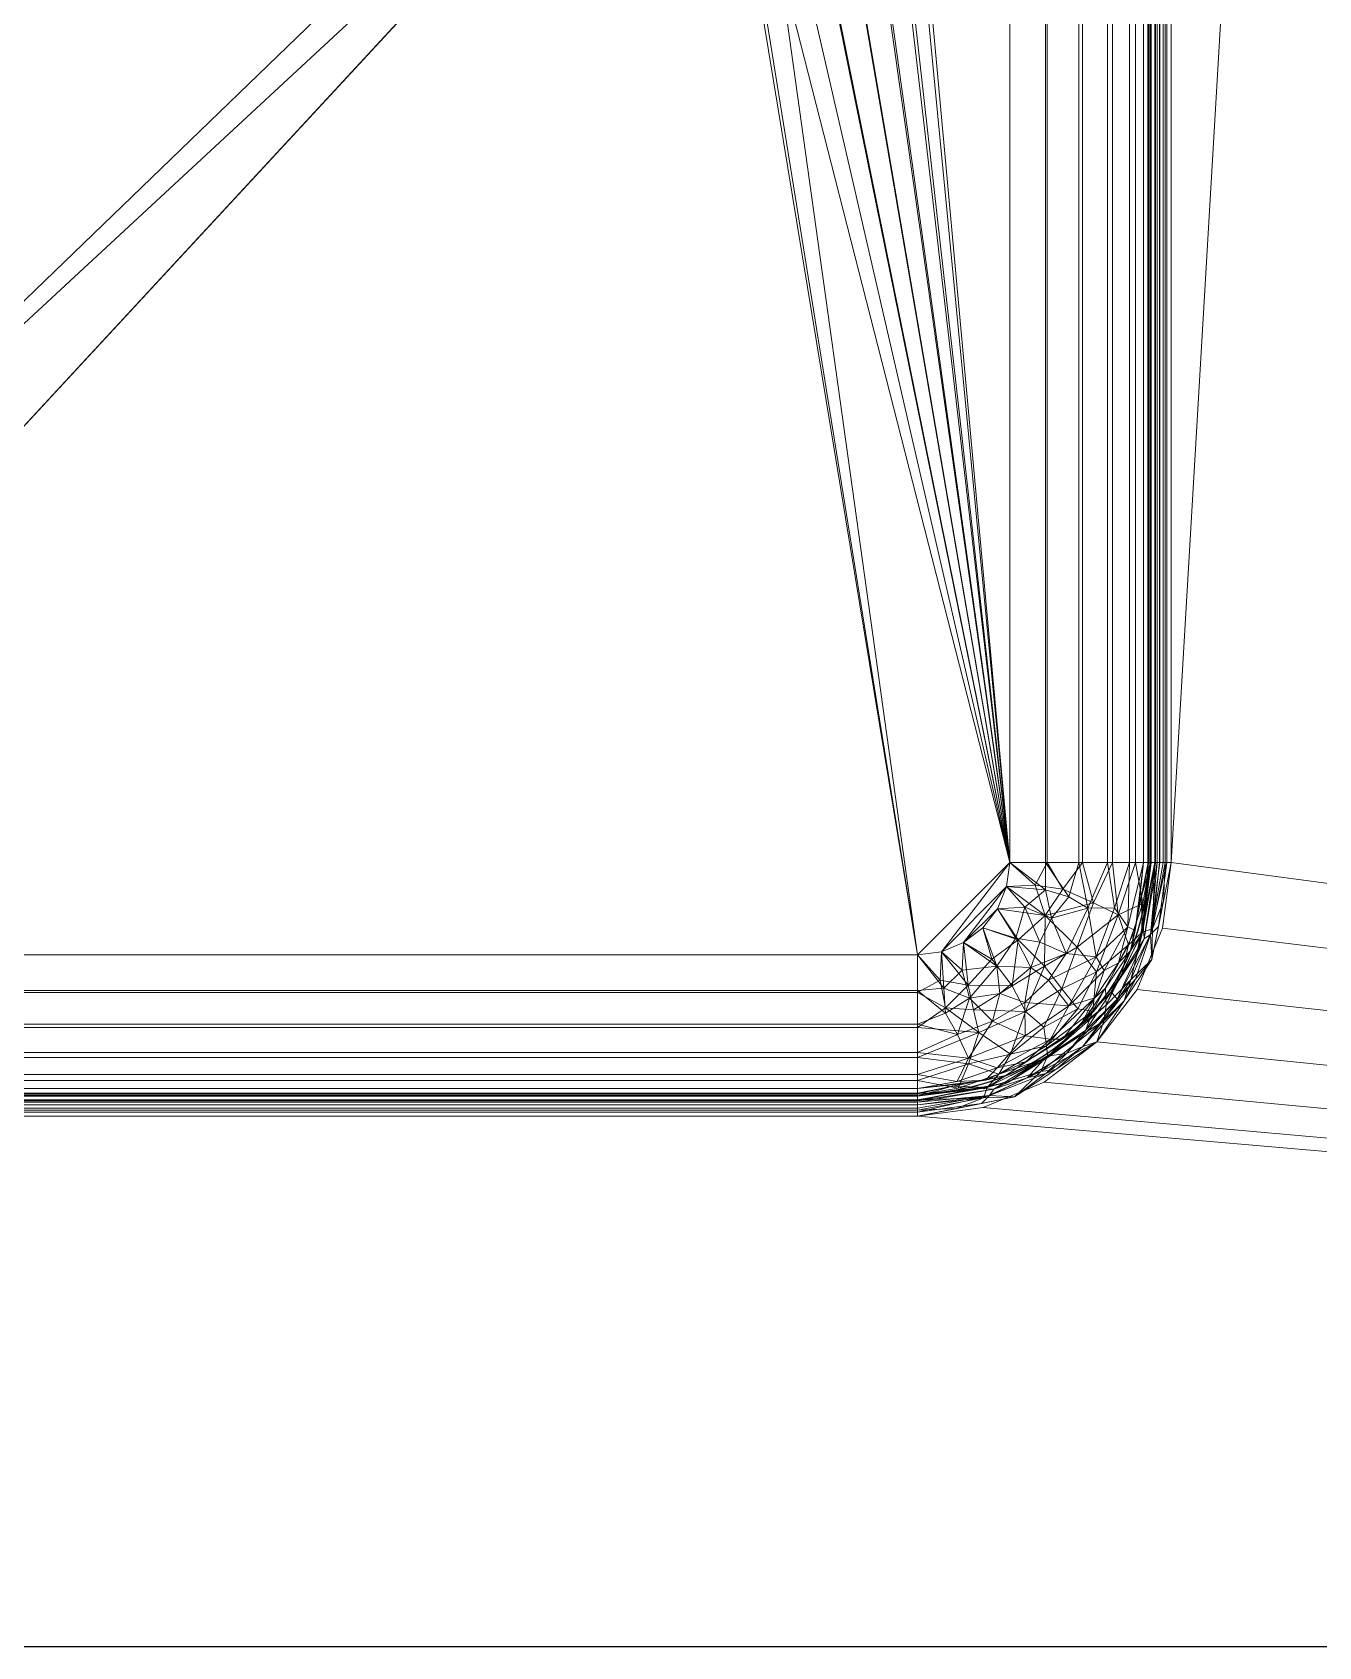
# Model space of a CAD drawing. Header units: millimetres. Extents: x -1 to 1801, y -701 to 1.
# Drawn here: x 278 to 557, y -700 to -350 of the extents above; entities that cross this region are included whole.
import ezdxf

# ---------------------------------------------------------------- set-up
doc = ezdxf.new("R2010")
doc.units = ezdxf.units.MM
for name, color, linetype in [('IQ_200_2D', 1, 'Continuous'), ('IQ_200_3D', 1, 'Continuous'), ('IQ_204_2D', 7, 'Continuous')]:
    doc.layers.add(name, color=color, linetype=linetype)

msp = doc.modelspace()

# ---------------------------------------------------------------- linework, layer by layer
at = {"layer": 'IQ_200_2D', "linetype": 'Continuous'}
msp.add_line((1800, -700), (0, -700), dxfattribs=at)
at = {"layer": 'IQ_204_2D'}
for p, q in [((520, -530), (520, -230)), ((170, -580), (470, -580))]:
    msp.add_line(p, q, dxfattribs=at)
msp.add_arc((470, -530), 50, 270, 0, dxfattribs=at)

# ---------------------------------------------------------------- meshes
at = {"layer": 'IQ_200_3D', "lineweight": 18}
mesh = msp.add_polyface(dxfattribs=at)
corners = [(0, 0, 850), (0, -700, 850), (1800, -700, 850), (1800, 0, 850), (525, -230, 850), (525, -530, 850), (523.13, -544.24, 850), (517.63, -557.5, 850), (508.89, -568.89, 850), (497.5, -577.63, 850), (484.24, -583.13, 850), (470, -585, 850), (170, -585, 850), (155.76, -583.13, 850), (142.5, -577.63, 850), (131.11, -568.89, 850), (122.37, -557.5, 850), (116.87, -544.24, 850), (115, -530, 850), (115, -230, 850), (116.87, -215.76, 850), (122.37, -202.5, 850), (131.11, -191.11, 850), (142.5, -182.37, 850), (155.76, -176.87, 850), (170, -175, 850), (470, -175, 850), (484.24, -176.87, 850), (497.5, -182.37, 850), (508.89, -191.11, 850), (517.63, -202.5, 850), (523.13, -215.76, 850), (516, -168, 850), (516.55, -163.86, 850), (518.14, -160, 850), (520.69, -156.69, 850), (524, -154.14, 850), (527.86, -152.55, 850), (532, -152, 850), (536.14, -152.55, 850), (540, -154.14, 850), (543.31, -156.69, 850), (545.86, -160, 850), (547.45, -163.86, 850), (548, -168, 850), (547.45, -172.14, 850), (545.86, -176, 850), (543.31, -179.31, 850), (540, -181.86, 850), (536.14, -183.45, 850), (532, -184, 850), (527.86, -183.45, 850), (524, -181.86, 850), (520.69, -179.31, 850), (518.14, -176, 850), (516.55, -172.14, 850)]
mesh.append_faces([[corners[k] for k in face] for face in [(13, 1, 14), (17, 1, 18), (8, 2, 9), (22, 0, 23), (19, 0, 20), (41, 3, 42), (39, 3, 40), (37, 0, 38)]], dxfattribs={"vtx0": -1, "vtx1": -1})
mesh.append_faces([[corners[k] for k in face] for face in [(0, 19, 18, 1), (1, 17, 16), (1, 13, 12), (2, 10, 9), (2, 8, 7), (2, 11, 10), (0, 22, 21), (0, 21, 20), (0, 25, 24), (32, 28, 27, 33), (33, 27, 26, 34), (2, 6, 5), (29, 54, 53), (29, 52, 51, 30), (30, 51, 50), (2, 7, 6), (26, 35, 34), (0, 37, 36), (26, 36, 35), (2, 45, 44, 3), (3, 44, 43), (3, 41, 40)]], dxfattribs={"vtx0": -1, "vtx2": -1})
mesh.append_faces([[corners[k] for k in face] for face in [(36, 26, 25, 0), (5, 46, 45, 2)]], dxfattribs={"vtx0": -1, "vtx2": -1, "vtx3": -1})
mesh.append_faces([[corners[k] for k in face] for face in [(15, 14, 1), (16, 15, 1), (24, 23, 0), (32, 55, 28), (53, 52, 29), (48, 47, 4), (43, 42, 3)]], dxfattribs={"vtx1": -1, "vtx2": -1})
mesh.append_faces([[corners[k] for k in face] for face in [(2, 1, 12, 11), (29, 28, 55, 54), (47, 46, 5, 4), (50, 49, 31, 30), (49, 48, 4, 31), (0, 3, 39, 38)]], dxfattribs={"vtx1": -1, "vtx3": -1})
mesh = msp.add_polyface(dxfattribs=at)
corners = [(0, -700, 900), (0, -23, 900), (1800, -23, 900), (1800, -700, 900), (525, -530, 900), (525, -230, 900), (523.13, -215.76, 900), (517.63, -202.5, 900), (508.89, -191.11, 900), (497.5, -182.37, 900), (484.24, -176.87, 900), (470, -175, 900), (170, -175, 900), (155.76, -176.87, 900), (142.5, -182.37, 900), (131.11, -191.11, 900), (122.37, -202.5, 900), (116.87, -215.76, 900), (115, -230, 900), (115, -530, 900), (116.87, -544.24, 900), (122.37, -557.5, 900), (131.11, -568.89, 900), (142.5, -577.63, 900), (155.76, -583.13, 900), (170, -585, 900), (470, -585, 900), (484.24, -583.13, 900), (497.5, -577.63, 900), (508.89, -568.89, 900), (517.63, -557.5, 900), (523.13, -544.24, 900), (548, -168, 900), (547.45, -163.86, 900), (545.86, -160, 900), (543.31, -156.69, 900), (540, -154.14, 900), (536.14, -152.55, 900), (532, -152, 900), (527.86, -152.55, 900), (524, -154.14, 900), (520.69, -156.69, 900), (518.14, -160, 900), (516.55, -163.86, 900), (516, -168, 900), (516.55, -172.14, 900), (518.14, -176, 900), (520.69, -179.31, 900), (524, -181.86, 900), (527.86, -183.45, 900), (532, -184, 900), (536.14, -183.45, 900), (540, -181.86, 900), (543.31, -179.31, 900), (545.86, -176, 900), (547.45, -172.14, 900)]
mesh.append_faces([[corners[k] for k in face] for face in [(15, 1, 16), (20, 0, 21), (27, 3, 28), (46, 8, 47), (35, 2, 36), (34, 2, 35), (32, 2, 33), (48, 7, 49), (53, 5, 54), (49, 7, 50), (30, 3, 31)]], dxfattribs={"vtx0": -1, "vtx1": -1})
mesh.append_faces([[corners[k] for k in face] for face in [(40, 1, 12, 11), (3, 54, 5, 4)]], dxfattribs={"vtx0": -1, "vtx1": -1, "vtx3": -1})
mesh.append_faces([[corners[k] for k in face] for face in [(1, 17, 16), (1, 15, 14), (9, 44, 43), (8, 46, 45, 9), (9, 45, 44), (9, 43, 42, 10), (41, 11, 10, 42), (0, 20, 19), (0, 23, 22), (3, 30, 29), (3, 29, 28), (0, 25, 24), (25, 0, 3, 26), (2, 38, 37), (11, 41, 40), (1, 40, 39), (2, 34, 33), (47, 8, 7, 48), (50, 7, 6, 51), (51, 6, 5, 52), (3, 4, 31), (5, 53, 52), (3, 55, 54)]], dxfattribs={"vtx0": -1, "vtx2": -1})
mesh.append_faces([[corners[k] for k in face] for face in [(13, 12, 1), (14, 13, 1), (18, 17, 1), (22, 21, 0), (24, 23, 0), (27, 26, 3), (37, 36, 2)]], dxfattribs={"vtx1": -1, "vtx2": -1})
mesh.append_faces([[corners[k] for k in face] for face in [(1, 0, 19, 18), (2, 1, 39, 38), (3, 2, 32, 55)]], dxfattribs={"vtx1": -1, "vtx3": -1})
mesh = msp.add_polyface(dxfattribs=at)
corners = [(150, -230, 700), (150.68, -224.82, 700), (152.68, -220, 700), (155.86, -215.86, 700), (160, -212.68, 700), (164.82, -210.68, 700), (170, -210, 700), (470, -210, 700), (475.18, -210.68, 700), (480, -212.68, 700), (484.14, -215.86, 700), (487.32, -220, 700), (489.32, -224.82, 700), (490, -230, 700), (490, -530, 700), (489.32, -535.18, 700), (487.32, -540, 700), (484.14, -544.14, 700), (480, -547.32, 700), (475.18, -549.32, 700), (470, -550, 700), (170, -550, 700), (164.82, -549.32, 700), (160, -547.32, 700), (155.86, -544.14, 700), (152.68, -540, 700), (150.68, -535.18, 700), (150, -530, 700), (413, -259, 700), (413.95, -266.25, 700), (416.75, -273, 700), (421.2, -278.8, 700), (427, -283.25, 700), (433.75, -286.05, 700), (441, -287, 700), (448.25, -286.05, 700), (455, -283.25, 700), (460.8, -278.8, 700), (465.25, -273, 700), (468.05, -266.25, 700), (469, -259, 700), (468.05, -251.75, 700), (465.25, -245, 700), (460.8, -239.2, 700), (455, -234.75, 700), (448.25, -231.95, 700), (441, -231, 700), (433.75, -231.95, 700), (427, -234.75, 700), (421.2, -239.2, 700), (416.75, -245, 700), (413.95, -251.75, 700)]
mesh.append_faces([[corners[k] for k in face] for face in [(15, 18, 17, 16)]], dxfattribs={"vtx0": -1})
mesh.append_faces([[corners[k] for k in face] for face in [(28, 6, 29), (36, 14, 37), (48, 6, 49), (10, 43, 12, 11), (39, 13, 40)]], dxfattribs={"vtx0": -1, "vtx1": -1})
mesh.append_faces([[corners[k] for k in face] for face in [(31, 27, 21)]], dxfattribs={"vtx0": -1, "vtx1": -1, "vtx2": -1})
mesh.append_faces([[corners[k] for k in face] for face in [(31, 21, 20, 32), (14, 19, 18, 15), (14, 36, 35), (14, 35, 34), (14, 34, 33), (6, 51, 50), (6, 50, 49), (6, 48, 47, 7), (5, 1, 0, 6), (4, 2, 1, 5), (7, 45, 44), (13, 42, 41), (13, 41, 40), (12, 43, 42, 13), (7, 46, 45)]], dxfattribs={"vtx0": -1, "vtx2": -1})
mesh.append_faces([[corners[k] for k in face] for face in [(0, 30, 29, 6), (32, 20, 19, 14)]], dxfattribs={"vtx0": -1, "vtx2": -1, "vtx3": -1})
mesh.append_faces([[corners[k] for k in face] for face in [(33, 32, 14), (38, 37, 14), (47, 46, 7), (28, 51, 6)]], dxfattribs={"vtx1": -1, "vtx2": -1})
mesh.append_faces([[corners[k] for k in face] for face in [(23, 22, 26, 25), (27, 26, 22, 21), (31, 30, 0, 27), (39, 38, 14, 13), (8, 7, 44, 43)]], dxfattribs={"vtx1": -1, "vtx3": -1})
mesh.append_faces([[corners[k] for k in face] for face in [(25, 24, 23), (4, 3, 2)]], dxfattribs={"vtx2": -1})
mesh.append_faces([[corners[k] for k in face] for face in [(10, 9, 8, 43)]], dxfattribs={"vtx2": -1, "vtx3": -1})
mesh = msp.add_polyface(dxfattribs=at)
corners = [(170, -210, 698.5), (164.82, -210.68, 698.5), (160, -212.68, 698.5), (155.86, -215.86, 698.5), (152.68, -220, 698.5), (150.68, -224.82, 698.5), (150, -230, 698.5), (150, -530, 698.5), (150.5, -534.45, 698.5), (151.98, -538.68, 698.5), (154.36, -542.47, 698.5), (157.53, -545.64, 698.5), (161.32, -548.02, 698.5), (165.55, -549.5, 698.5), (170, -550, 698.5), (470, -550, 698.5), (475.18, -549.32, 698.5), (480, -547.32, 698.5), (484.14, -544.14, 698.5), (487.32, -540, 698.5), (489.32, -535.18, 698.5), (490, -530, 698.5), (490, -230, 698.5), (489.32, -224.82, 698.5), (487.32, -220, 698.5), (484.14, -215.86, 698.5), (480, -212.68, 698.5), (475.18, -210.68, 698.5), (470, -210, 698.5), (470.5, -259, 698.5), (469.49, -266.64, 698.5), (466.55, -273.75, 698.5), (461.86, -279.86, 698.5), (455.75, -284.55, 698.5), (448.64, -287.49, 698.5), (441, -288.5, 698.5), (433.36, -287.49, 698.5), (426.25, -284.55, 698.5), (420.14, -279.86, 698.5), (415.45, -273.75, 698.5), (412.51, -266.64, 698.5), (411.5, -259, 698.5), (412.51, -251.36, 698.5), (415.45, -244.25, 698.5), (420.14, -238.14, 698.5), (426.25, -233.45, 698.5), (433.36, -230.51, 698.5), (441, -229.5, 698.5), (448.64, -230.51, 698.5), (455.75, -233.45, 698.5), (461.86, -238.14, 698.5), (466.55, -244.25, 698.5), (469.49, -251.36, 698.5)]
mesh.append_faces([[corners[k] for k in face] for face in [(17, 19, 18)]], dxfattribs={"vtx0": -1})
mesh.append_faces([[corners[k] for k in face] for face in [(44, 0, 45), (41, 0, 42), (23, 50, 25, 24), (48, 28, 49), (7, 14, 8), (33, 21, 34)]], dxfattribs={"vtx0": -1, "vtx1": -1})
mesh.append_faces([[corners[k] for k in face] for face in [(14, 7, 39, 38)]], dxfattribs={"vtx0": -1, "vtx1": -1, "vtx3": -1})
mesh.append_faces([[corners[k] for k in face] for face in [(0, 43, 42), (0, 44, 43), (49, 28, 27, 50), (22, 29, 52), (21, 35, 34), (30, 22, 21, 31), (21, 33, 32), (21, 32, 31), (20, 16, 15, 21), (19, 17, 16, 20), (15, 37, 36)]], dxfattribs={"vtx0": -1, "vtx2": -1})
mesh.append_faces([[corners[k] for k in face] for face in [(15, 36, 35, 21)]], dxfattribs={"vtx0": -1, "vtx2": -1, "vtx3": -1})
mesh.append_faces([[corners[k] for k in face] for face in [(47, 46, 28), (52, 51, 22), (30, 29, 22), (48, 47, 28)]], dxfattribs={"vtx1": -1, "vtx2": -1})
mesh.append_faces([[corners[k] for k in face] for face in [(41, 40, 6, 0)]], dxfattribs={"vtx1": -1, "vtx2": -1, "vtx3": -1})
mesh.append_faces([[corners[k] for k in face] for face in [(2, 1, 5, 4), (6, 5, 1, 0), (0, 28, 46, 45), (51, 50, 23, 22), (40, 39, 7, 6), (15, 14, 38, 37), (14, 13, 9, 8), (13, 12, 10, 9)]], dxfattribs={"vtx1": -1, "vtx3": -1})
mesh.append_faces([[corners[k] for k in face] for face in [(4, 3, 2), (12, 11, 10)]], dxfattribs={"vtx2": -1})
mesh.append_faces([[corners[k] for k in face] for face in [(27, 26, 25, 50)]], dxfattribs={"vtx2": -1, "vtx3": -1})
mesh = msp.add_polyface(dxfattribs=at)
corners = [(490, -530, 698.5), (498.15, -530, 699.57), (505.75, -530, 702.72), (512.27, -530, 707.73), (517.28, -530, 714.25), (520.43, -530, 721.85), (521.5, -530, 730), (521.5, -230, 730), (520.43, -230, 721.85), (517.28, -230, 714.25), (512.27, -230, 707.73), (505.75, -230, 702.72), (498.15, -230, 699.57), (490, -230, 698.5)]
mesh.append_faces([[corners[k] for k in face] for face in [(6, 5, 8, 7)]], dxfattribs={"vtx1": -1})
mesh.append_faces([[corners[k] for k in face] for face in [(5, 4, 9, 8), (10, 9, 4, 3), (2, 1, 12, 11), (11, 10, 3, 2)]], dxfattribs={"vtx1": -1, "vtx3": -1})
mesh.append_faces([[corners[k] for k in face] for face in [(1, 0, 13, 12)]], dxfattribs={"vtx3": -1})
mesh = msp.add_polyface(dxfattribs=at)
corners = [(520, -530, 730), (518.98, -530, 722.24), (515.98, -530, 715), (511.21, -530, 708.79), (505, -530, 704.02), (497.76, -530, 701.02), (490, -530, 700), (490, -230, 700), (497.76, -230, 701.02), (505, -230, 704.02), (511.21, -230, 708.79), (515.98, -230, 715), (518.98, -230, 722.24), (520, -230, 730)]
mesh.append_faces([[corners[k] for k in face] for face in [(13, 12, 1, 0)]], dxfattribs={"vtx1": -1})
mesh.append_faces([[corners[k] for k in face] for face in [(9, 8, 5, 4), (10, 9, 4, 3), (12, 11, 2, 1), (3, 2, 11, 10)]], dxfattribs={"vtx1": -1, "vtx3": -1})
mesh.append_faces([[corners[k] for k in face] for face in [(8, 7, 6, 5)]], dxfattribs={"vtx3": -1})
mesh = msp.add_polyface(dxfattribs=at)
corners = [(520, -530, 730), (520, -230, 730), (520, -230, 895), (520, -530, 895)]
mesh.append_faces([[corners[k] for k in face] for face in [(3, 2, 1, 0)]])
mesh = msp.add_polyface(dxfattribs=at)
corners = [(520, -530, 895), (520, -230, 895), (520.17, -230, 896.29), (520.67, -230, 897.5), (521.46, -230, 898.54), (522.5, -230, 899.33), (523.71, -230, 899.83), (525, -230, 900), (525, -530, 900), (523.71, -530, 899.83), (522.5, -530, 899.33), (521.46, -530, 898.54), (520.67, -530, 897.5), (520.17, -530, 896.29)]
mesh.append_faces([[corners[k] for k in face] for face in [(12, 3, 2, 13)]], dxfattribs={"vtx0": -1, "vtx2": -1})
mesh.append_faces([[corners[k] for k in face] for face in [(0, 13, 2, 1)]], dxfattribs={"vtx1": -1})
mesh.append_faces([[corners[k] for k in face] for face in [(4, 3, 12, 11), (10, 9, 6, 5), (5, 4, 11, 10)]], dxfattribs={"vtx1": -1, "vtx3": -1})
mesh.append_faces([[corners[k] for k in face] for face in [(9, 8, 7, 6)]], dxfattribs={"vtx3": -1})
mesh = msp.add_polyface(dxfattribs=at)
corners = [(521.5, -530, 895), (521.5, -230, 895), (521.5, -230, 730), (521.5, -530, 730)]
mesh.append_faces([[corners[k] for k in face] for face in [(3, 2, 1, 0)]])
mesh = msp.add_polyface(dxfattribs=at)
corners = [(521.5, -230, 895), (521.5, -530, 895), (521.62, -530, 895.91), (521.97, -530, 896.75), (522.53, -530, 897.47), (523.25, -530, 898.03), (524.09, -530, 898.38), (525, -530, 898.5), (525, -230, 898.5), (524.09, -230, 898.38), (523.25, -230, 898.03), (522.53, -230, 897.47), (521.97, -230, 896.75), (521.62, -230, 895.91)]
mesh.append_faces([[corners[k] for k in face] for face in [(0, 13, 2, 1)]], dxfattribs={"vtx1": -1})
mesh.append_faces([[corners[k] for k in face] for face in [(10, 9, 6, 5), (11, 10, 5, 4), (13, 12, 3, 2), (4, 3, 12, 11)]], dxfattribs={"vtx1": -1, "vtx3": -1})
mesh.append_faces([[corners[k] for k in face] for face in [(9, 8, 7, 6)]], dxfattribs={"vtx3": -1})
mesh = msp.add_polyface(dxfattribs=at)
corners = [(525, -230, 900), (525, -530, 900), (525, -530, 850), (525, -230, 850)]
mesh.append_faces([[corners[k] for k in face] for face in [(3, 2, 1, 0)]])
mesh = msp.add_polyface(dxfattribs=at)
corners = [(525, -530, 900), (525, -230, 900), (525, -230, 898.5), (525, -530, 898.5)]
mesh.append_faces([[corners[k] for k in face] for face in [(3, 2, 1, 0)]])
mesh = msp.add_polyface(dxfattribs=at)
corners = [(525, -530, 850), (525, -530, 900), (523.13, -544.24, 900), (517.63, -557.5, 900), (508.89, -568.89, 900), (497.5, -577.63, 900), (484.24, -583.13, 900), (470, -585, 900), (470, -585, 850), (484.24, -583.13, 850), (497.5, -577.63, 850), (508.89, -568.89, 850), (517.63, -557.5, 850), (523.13, -544.24, 850)]
mesh.append_faces([[corners[k] for k in face] for face in [(7, 6, 9, 8)]], dxfattribs={"vtx1": -1})
mesh.append_faces([[corners[k] for k in face] for face in [(3, 2, 13, 12), (12, 11, 4, 3), (6, 5, 10, 9), (11, 10, 5, 4)]], dxfattribs={"vtx1": -1, "vtx3": -1})
mesh.append_faces([[corners[k] for k in face] for face in [(2, 1, 0, 13)]], dxfattribs={"vtx3": -1})
mesh = msp.add_polyface(dxfattribs=at)
corners = [(470, -580, 895), (470, -580, 730), (489.13, -576.19, 730), (505.36, -565.36, 730), (516.19, -549.13, 730), (520, -530, 730), (520, -530, 895), (516.19, -549.13, 895), (505.36, -565.36, 895), (489.13, -576.19, 895), (479.57, -578.1, 730), (479.57, -578.1, 895), (497.24, -570.77, 730), (497.24, -570.77, 895), (517.47, -542.73, 730), (518.1, -539.57, 895), (510.77, -557.24, 895), (510.77, -557.24, 730)]
mesh.append_faces([[corners[k] for k in face] for face in [(2, 13, 8, 12), (14, 7, 15), (8, 3, 12)]], dxfattribs={"vtx0": -1, "vtx2": -1})
mesh.append_faces([[corners[k] for k in face] for face in [(9, 13, 2), (14, 4, 7), (5, 14, 15)]], dxfattribs={"vtx1": -1, "vtx2": -1})
mesh.append_faces([[corners[k] for k in face] for face in [(2, 10, 11, 9), (17, 3, 8, 16), (16, 7, 4, 17)]], dxfattribs={"vtx1": -1, "vtx3": -1})
mesh.append_faces([[corners[k] for k in face] for face in [(1, 0, 11, 10), (15, 6, 5)]], dxfattribs={"vtx2": -1})
mesh = msp.add_polyface(dxfattribs=at)
corners = [(470, -581.5, 730), (470, -581.5, 895), (489.71, -577.58, 895), (506.42, -566.42, 895), (517.58, -549.71, 895), (521.5, -530, 895), (521.5, -530, 730), (517.58, -549.71, 730), (506.42, -566.42, 730), (489.71, -577.58, 730), (479.85, -579.54, 730), (479.85, -579.54, 895), (498.06, -572, 730), (498.06, -572, 895), (518.85, -543.3, 730), (519.54, -539.85, 895), (512, -558.06, 895), (512, -558.06, 730)]
mesh.append_faces([[corners[k] for k in face] for face in [(9, 2, 11, 10), (8, 3, 13, 12), (12, 13, 2, 9), (17, 16, 3, 8), (4, 7, 14), (15, 14, 6), (16, 17, 7, 4)]], dxfattribs={"vtx0": -1, "vtx2": -1})
mesh.append_faces([[corners[k] for k in face] for face in [(0, 10, 11, 1)]], dxfattribs={"vtx1": -1})
mesh.append_faces([[corners[k] for k in face] for face in [(15, 4, 14)]], dxfattribs={"vtx1": -1, "vtx2": -1})
mesh.append_faces([[corners[k] for k in face] for face in [(6, 5, 15)]], dxfattribs={"vtx2": -1})
mesh = msp.add_polyface(dxfattribs=at)
corners = [(470, -550, 698.5), (470, -558.15, 699.57), (470, -565.75, 702.72), (470, -572.27, 707.73), (470, -577.28, 714.25), (470, -580.43, 721.85), (470, -581.5, 730), (489.71, -577.58, 730), (506.42, -566.42, 730), (517.58, -549.71, 730), (521.5, -530, 730), (520.43, -530, 721.85), (517.28, -530, 714.25), (512.27, -530, 707.73), (505.75, -530, 702.72), (498.15, -530, 699.57), (490, -530, 698.5), (489.32, -535.18, 698.5), (487.32, -540, 698.5), (484.14, -544.14, 698.5), (480, -547.32, 698.5), (475.18, -549.32, 698.5), (497.39, -565.69, 710.82), (504.64, -548.31, 705.01), (490.5, -556.71, 701.62), (515.76, -547.8, 717.95), (487.6, -575.84, 717.95), (483.3, -566.85, 705.01), (497.66, -541.46, 700.11), (481, -556.57, 699.74), (513.54, -541.34, 710.82), (481.02, -573.62, 710.82), (491.82, -546.74, 699.41), (508.82, -553.71, 711.49), (508.04, -562.19, 719.87), (508.18, -538.76, 705.01), (486.08, -550.96, 699.16), (480.83, -579.35, 730), (485.26, -578.59, 724.01), (498.24, -572.26, 723.53), (478.82, -578.9, 719.48), (519.35, -540.83, 730), (518.58, -545.25, 723.99), (512, -558.06, 730), (514.15, -554.8, 722.68), (518.85, -538.85, 719.35), (476.06, -561.48, 700.9), (474.89, -555.48, 699.07), (501.27, -557.41, 707.06), (497.54, -552.46, 702.6), (493.39, -562.29, 705.56), (501.53, -535.77, 700.9), (495.48, -534.9, 699.07), (482.13, -561.96, 701.88), (490.13, -571.57, 712.5), (498, -569.74, 716.82), (504.77, -561.74, 713.9), (498.06, -572, 730)]
mesh.append_faces([[corners[k] for k in face] for face in [(20, 29, 21), (17, 28, 18), (9, 42, 41), (43, 44, 9), (21, 47, 0), (15, 52, 16), (57, 39, 8)]], dxfattribs={"vtx0": -1, "vtx1": -1})
mesh.append_faces([[corners[k] for k in face] for face in [(48, 56, 22), (26, 39, 38), (38, 37, 5), (27, 54, 31), (5, 40, 38), (23, 30, 33), (28, 35, 23), (53, 46, 29), (36, 24, 29), (38, 39, 7), (28, 32, 18), (27, 31, 3), (49, 50, 24), (42, 25, 45), (42, 45, 11), (33, 30, 25), (30, 45, 25), (13, 30, 35), (49, 32, 28), (1, 47, 46), (22, 50, 48), (53, 29, 24), (52, 51, 28), (34, 33, 25), (42, 44, 25), (26, 31, 54), (41, 42, 11), (19, 32, 36), (4, 31, 40), (23, 33, 48), (9, 44, 42), (34, 56, 33), (55, 54, 22), (51, 14, 35), (23, 35, 30), (20, 36, 29), (24, 36, 32), (40, 26, 38), (39, 34, 8), (55, 56, 34), (26, 40, 31), (34, 25, 44), (44, 43, 34), (12, 45, 30), (2, 46, 27), (21, 29, 47), (46, 47, 29), (23, 48, 49), (50, 49, 48), (23, 49, 28), (49, 24, 32), (24, 50, 53), (27, 50, 54), (15, 51, 52), (28, 51, 35), (17, 52, 28), (53, 27, 46), (50, 27, 53), (39, 26, 55), (50, 22, 54), (54, 55, 26), (39, 55, 34), (33, 56, 48), (22, 56, 55)]], dxfattribs={"vtx0": -1, "vtx1": -1, "vtx2": -1})
mesh.append_faces([[corners[k] for k in face] for face in [(38, 7, 37), (32, 19, 18), (47, 1, 0), (31, 4, 3), (35, 14, 13), (52, 17, 16), (40, 5, 4), (45, 12, 11)]], dxfattribs={"vtx0": -1, "vtx2": -1})
mesh.append_faces([[corners[k] for k in face] for face in [(15, 14, 51), (2, 1, 46), (3, 2, 27), (20, 19, 36), (13, 12, 30), (57, 7, 39), (43, 8, 34)]], dxfattribs={"vtx1": -1, "vtx2": -1})
mesh.append_faces([[corners[k] for k in face] for face in [(37, 6, 5), (11, 10, 41)]], dxfattribs={"vtx2": -1})
mesh = msp.add_polyface(dxfattribs=at)
corners = [(470, -580, 730), (470, -578.98, 722.24), (470, -575.98, 715), (470, -571.21, 708.79), (470, -565, 704.02), (470, -557.76, 701.02), (470, -550, 700), (475.18, -549.32, 700), (480, -547.32, 700), (484.14, -544.14, 700), (487.32, -540, 700), (489.32, -535.18, 700), (490, -530, 700), (497.76, -530, 701.02), (505, -530, 704.02), (511.21, -530, 708.79), (515.98, -530, 715), (518.98, -530, 722.24), (520, -530, 730), (516.19, -549.13, 730), (505.36, -565.36, 730), (489.13, -576.19, 730), (493.29, -560.36, 706.2), (508.72, -550.47, 711.74), (499.08, -542.05, 702.28), (487.29, -574.47, 718.52), (481.28, -559.39, 702.28), (515.64, -543.92, 718.52), (487.22, -552.45, 701.17), (506.96, -539.9, 706.2), (508.44, -559.31, 720.15), (481.04, -572.39, 711.74), (493.32, -567.57, 712.29), (491.34, -546.37, 700.8), (478.66, -567.27, 706.2), (512.69, -539.79, 711.74), (502.22, -549.74, 705.84), (494.6, -552.76, 703.22), (498.87, -568.3, 719.13), (502.79, -561.09, 713.71), (480.39, -577.93, 730), (484.75, -577.2, 724.28), (497.24, -570.77, 730), (501.43, -568.3, 724.79), (493.46, -573.2, 722.96), (478.58, -577.45, 719.83), (517.93, -540.39, 730), (517.23, -544.76, 724.45), (513.59, -551.73, 721.28), (510.45, -553.39, 716.37), (493.29, -539.65, 700.46), (497.77, -535.94, 701.2), (502.79, -537.4, 703.27), (479.66, -553.31, 700.46), (475.69, -557.22, 701.03), (476.03, -562.67, 703.07), (487.85, -558.37, 703.22), (486.23, -564.36, 706), (496.52, -547.23, 702.34), (498.37, -555.53, 706.13), (510.77, -557.24, 730)]
mesh.append_faces([[corners[k] for k in face] for face in [(7, 53, 8), (12, 51, 13), (15, 35, 16), (46, 47, 19), (21, 41, 40), (60, 30, 20), (4, 55, 5)]], dxfattribs={"vtx0": -1, "vtx1": -1})
mesh.append_faces([[corners[k] for k in face] for face in [(36, 29, 24), (44, 38, 25), (31, 32, 57), (28, 53, 26), (41, 45, 1), (31, 25, 32), (28, 26, 56), (41, 25, 45), (54, 5, 55), (31, 45, 25), (40, 41, 1), (47, 46, 17), (3, 31, 34), (32, 25, 38), (51, 50, 24), (7, 54, 53), (33, 9, 28), (24, 29, 52), (47, 27, 48), (44, 43, 38), (52, 51, 24), (48, 27, 49), (28, 37, 33), (15, 29, 35), (39, 38, 30), (23, 29, 36), (23, 27, 35), (60, 48, 30), (31, 57, 34), (22, 59, 37), (10, 33, 50), (58, 37, 36), (4, 34, 55), (57, 56, 26), (16, 35, 27), (23, 35, 29), (39, 23, 59), (37, 56, 22), (33, 37, 58), (36, 37, 59), (32, 38, 39), (32, 39, 22), (23, 39, 49), (21, 44, 41), (38, 43, 30), (43, 44, 42), (41, 44, 25), (2, 45, 31), (19, 47, 48), (27, 47, 17), (30, 48, 49), (30, 49, 39), (23, 49, 27), (58, 24, 50), (50, 51, 11), (51, 52, 13), (52, 29, 14), (8, 53, 28), (26, 53, 54), (26, 54, 55), (26, 55, 34), (28, 56, 37), (22, 56, 57), (22, 57, 32), (34, 57, 26), (33, 58, 50), (24, 58, 36), (36, 59, 23), (59, 22, 39), (30, 43, 20)]], dxfattribs={"vtx0": -1, "vtx1": -1, "vtx2": -1})
mesh.append_faces([[corners[k] for k in face] for face in [(54, 7, 6), (33, 10, 9), (34, 4, 3), (44, 21, 42), (45, 2, 1), (51, 12, 11)]], dxfattribs={"vtx0": -1, "vtx2": -1})
mesh.append_faces([[corners[k] for k in face] for face in [(15, 14, 29), (9, 8, 28), (17, 16, 27), (3, 2, 31), (11, 10, 50), (42, 20, 43), (14, 13, 52), (6, 5, 54), (60, 19, 48)]], dxfattribs={"vtx1": -1, "vtx2": -1})
mesh.append_faces([[corners[k] for k in face] for face in [(1, 0, 40), (46, 18, 17)]], dxfattribs={"vtx2": -1})
mesh = msp.add_polyface(dxfattribs=at)
corners = [(470, -580, 895), (489.13, -576.19, 895), (505.36, -565.36, 895), (516.19, -549.13, 895), (520, -530, 895), (520.17, -530, 896.29), (520.67, -530, 897.5), (521.46, -530, 898.54), (522.5, -530, 899.33), (523.71, -530, 899.83), (525, -530, 900), (520.81, -551.05, 900), (508.89, -568.89, 900), (491.05, -580.81, 900), (470, -585, 900), (470, -583.71, 899.83), (470, -582.5, 899.33), (470, -581.46, 898.54), (470, -580.67, 897.5), (470, -580.17, 896.29), (485.07, -578.76, 898.04), (518.76, -545.07, 898.04), (478.35, -583.34, 900), (523.34, -538.35, 900), (477.59, -578.49, 895), (518.49, -537.59, 895), (498.12, -572.09, 897.4), (510.88, -560.89, 898.3), (484.34, -580.98, 899.56), (496.75, -575.32, 899.4), (520.98, -544.34, 899.56), (516.28, -555.45, 899.5), (510.39, -564.29, 899.57), (514.85, -559.97, 900), (497.24, -570.77, 895), (510.77, -557.24, 895), (499.97, -574.85, 900)]
mesh.append_faces([[corners[k] for k in face] for face in [(22, 15, 14)]], dxfattribs={"vtx0": -1})
mesh.append_faces([[corners[k] for k in face] for face in [(24, 20, 1), (35, 27, 3)]], dxfattribs={"vtx0": -1, "vtx1": -1})
mesh.append_faces([[corners[k] for k in face] for face in [(25, 21, 6), (1, 20, 26), (15, 22, 28), (26, 20, 29), (27, 32, 31), (13, 29, 28), (18, 20, 24), (20, 28, 29), (27, 31, 21), (20, 17, 28), (7, 21, 30), (31, 30, 21), (27, 2, 26), (26, 29, 32), (30, 23, 9), (11, 30, 31), (27, 21, 3), (27, 26, 32), (33, 31, 32), (32, 29, 12)]], dxfattribs={"vtx0": -1, "vtx1": -1, "vtx2": -1})
mesh.append_faces([[corners[k] for k in face] for face in [(28, 22, 13), (24, 19, 18), (20, 18, 17), (21, 7, 6), (21, 25, 3), (30, 8, 7), (30, 9, 8), (30, 11, 23), (32, 12, 33), (29, 13, 36)]], dxfattribs={"vtx0": -1, "vtx2": -1})
mesh.append_faces([[corners[k] for k in face] for face in [(17, 16, 28), (16, 15, 28), (6, 5, 25), (36, 12, 29), (33, 11, 31), (35, 2, 27)]], dxfattribs={"vtx1": -1, "vtx2": -1})
mesh.append_faces([[corners[k] for k in face] for face in [(5, 4, 25), (23, 10, 9), (24, 0, 19)]], dxfattribs={"vtx2": -1})
mesh.append_faces([[corners[k] for k in face] for face in [(2, 34, 1, 26)]], dxfattribs={"vtx2": -1, "vtx3": -1})
mesh = msp.add_polyface(dxfattribs=at)
corners = [(470, -585, 898.5), (470, -585, 900), (491.05, -580.81, 900), (508.89, -568.89, 900), (520.81, -551.05, 900), (525, -530, 900), (525, -530, 898.5), (520.81, -551.05, 898.5), (508.89, -568.89, 898.5), (491.05, -580.81, 898.5), (477.89, -583.43, 898.5), (480.52, -582.91, 900), (499.97, -574.85, 898.5), (499.97, -574.85, 900), (514.85, -559.97, 900), (514.85, -559.97, 898.5), (522.91, -540.52, 898.5), (522.91, -540.52, 900)]
mesh.append_faces([[corners[k] for k in face] for face in [(11, 10, 9)]], dxfattribs={"vtx0": -1, "vtx2": -1})
mesh.append_faces([[corners[k] for k in face] for face in [(0, 10, 1), (5, 17, 16, 6)]], dxfattribs={"vtx1": -1})
mesh.append_faces([[corners[k] for k in face] for face in [(2, 11, 9), (11, 1, 10)]], dxfattribs={"vtx1": -1, "vtx2": -1})
mesh.append_faces([[corners[k] for k in face] for face in [(12, 8, 3, 13), (9, 12, 13, 2), (14, 3, 8, 15), (7, 16, 17, 4), (15, 7, 4, 14)]], dxfattribs={"vtx1": -1, "vtx3": -1})
mesh = msp.add_polyface(dxfattribs=at)
corners = [(521.5, -530, 895), (517.58, -549.71, 895), (506.42, -566.42, 895), (489.71, -577.58, 895), (470, -581.5, 895), (470, -581.62, 895.91), (470, -581.97, 896.75), (470, -582.53, 897.47), (470, -583.25, 898.03), (470, -584.09, 898.38), (470, -585, 898.5), (491.05, -580.81, 898.5), (508.89, -568.89, 898.5), (520.81, -551.05, 898.5), (525, -530, 898.5), (524.09, -530, 898.38), (523.25, -530, 898.03), (522.53, -530, 897.47), (521.97, -530, 896.75), (521.62, -530, 895.91), (485.61, -580.51, 897.78), (520.51, -545.61, 897.78), (482.96, -578.92, 895), (518.92, -542.96, 895), (483.84, -582.25, 898.5), (522.25, -543.84, 898.5), (486.57, -579.12, 896.51), (502.28, -571.42, 897.46), (519.12, -546.57, 896.51), (513.29, -559.64, 897.42), (493.81, -576.66, 897.32), (499.97, -574.85, 898.5), (497.79, -575.75, 898.18), (505.85, -569.89, 898.22), (514.85, -559.97, 898.5), (517.27, -555.27, 898.21), (512, -558.06, 895), (498.06, -572, 895)]
mesh.append_faces([[corners[k] for k in face] for face in [(22, 5, 4), (25, 15, 14)]], dxfattribs={"vtx0": -1})
mesh.append_faces([[corners[k] for k in face] for face in [(2, 27, 37), (16, 21, 17), (23, 28, 1), (34, 35, 13), (1, 28, 36), (37, 26, 3)]], dxfattribs={"vtx0": -1, "vtx1": -1})
mesh.append_faces([[corners[k] for k in face] for face in [(32, 27, 33), (21, 28, 18), (24, 9, 20), (37, 30, 26), (6, 26, 20), (32, 33, 31), (20, 30, 32), (30, 37, 27), (27, 32, 30), (15, 25, 21), (29, 36, 28), (5, 22, 26), (28, 21, 29), (11, 20, 32), (30, 20, 26), (28, 23, 19), (35, 33, 29), (29, 27, 2), (33, 27, 29), (33, 35, 34), (35, 21, 13), (35, 29, 21)]], dxfattribs={"vtx0": -1, "vtx1": -1, "vtx2": -1})
mesh.append_faces([[corners[k] for k in face] for face in [(20, 9, 8), (20, 8, 7), (26, 22, 3), (28, 19, 18), (21, 25, 13), (29, 2, 36)]], dxfattribs={"vtx0": -1, "vtx2": -1})
mesh.append_faces([[corners[k] for k in face] for face in [(11, 24, 20), (16, 15, 21), (6, 5, 26), (31, 11, 32), (7, 6, 20), (18, 17, 21), (34, 12, 33), (12, 31, 33)]], dxfattribs={"vtx1": -1, "vtx2": -1})
mesh.append_faces([[corners[k] for k in face] for face in [(23, 0, 19), (24, 10, 9)]], dxfattribs={"vtx2": -1})
mesh = msp.add_polyface(dxfattribs=at)
corners = [(170, -550, 698.5), (170, -558.15, 699.57), (170, -565.75, 702.72), (170, -572.27, 707.73), (170, -577.28, 714.25), (170, -580.43, 721.85), (170, -581.5, 730), (470, -581.5, 730), (470, -580.43, 721.85), (470, -577.28, 714.25), (470, -572.27, 707.73), (470, -565.75, 702.72), (470, -558.15, 699.57), (470, -550, 698.5)]
mesh.append_faces([[corners[k] for k in face] for face in [(6, 5, 8, 7)]], dxfattribs={"vtx1": -1})
mesh.append_faces([[corners[k] for k in face] for face in [(5, 4, 9, 8), (10, 9, 4, 3), (2, 1, 12, 11), (11, 10, 3, 2)]], dxfattribs={"vtx1": -1, "vtx3": -1})
mesh.append_faces([[corners[k] for k in face] for face in [(1, 0, 13, 12)]], dxfattribs={"vtx3": -1})
mesh = msp.add_polyface(dxfattribs=at)
corners = [(170, -580, 730), (170, -578.98, 722.24), (170, -575.98, 715), (170, -571.21, 708.79), (170, -565, 704.02), (170, -557.76, 701.02), (170, -550, 700), (470, -550, 700), (470, -557.76, 701.02), (470, -565, 704.02), (470, -571.21, 708.79), (470, -575.98, 715), (470, -578.98, 722.24), (470, -580, 730)]
mesh.append_faces([[corners[k] for k in face] for face in [(13, 12, 1, 0)]], dxfattribs={"vtx1": -1})
mesh.append_faces([[corners[k] for k in face] for face in [(9, 8, 5, 4), (10, 9, 4, 3), (12, 11, 2, 1), (3, 2, 11, 10)]], dxfattribs={"vtx1": -1, "vtx3": -1})
mesh.append_faces([[corners[k] for k in face] for face in [(8, 7, 6, 5)]], dxfattribs={"vtx3": -1})
mesh = msp.add_polyface(dxfattribs=at)
corners = [(170, -580, 730), (470, -580, 730), (470, -580, 895), (170, -580, 895)]
mesh.append_faces([[corners[k] for k in face] for face in [(3, 2, 1, 0)]])
mesh = msp.add_polyface(dxfattribs=at)
corners = [(170, -580, 895), (470, -580, 895), (470, -580.17, 896.29), (470, -580.67, 897.5), (470, -581.46, 898.54), (470, -582.5, 899.33), (470, -583.71, 899.83), (470, -585, 900), (170, -585, 900), (170, -583.71, 899.83), (170, -582.5, 899.33), (170, -581.46, 898.54), (170, -580.67, 897.5), (170, -580.17, 896.29)]
mesh.append_faces([[corners[k] for k in face] for face in [(12, 3, 2, 13)]], dxfattribs={"vtx0": -1, "vtx2": -1})
mesh.append_faces([[corners[k] for k in face] for face in [(0, 13, 2, 1)]], dxfattribs={"vtx1": -1})
mesh.append_faces([[corners[k] for k in face] for face in [(4, 3, 12, 11), (10, 9, 6, 5), (5, 4, 11, 10)]], dxfattribs={"vtx1": -1, "vtx3": -1})
mesh.append_faces([[corners[k] for k in face] for face in [(9, 8, 7, 6)]], dxfattribs={"vtx3": -1})
mesh = msp.add_polyface(dxfattribs=at)
corners = [(170, -581.5, 895), (470, -581.5, 895), (470, -581.5, 730), (170, -581.5, 730)]
mesh.append_faces([[corners[k] for k in face] for face in [(3, 2, 1, 0)]])
mesh = msp.add_polyface(dxfattribs=at)
corners = [(470, -581.5, 895), (170, -581.5, 895), (170, -581.62, 895.91), (170, -581.97, 896.75), (170, -582.53, 897.47), (170, -583.25, 898.03), (170, -584.09, 898.38), (170, -585, 898.5), (470, -585, 898.5), (470, -584.09, 898.38), (470, -583.25, 898.03), (470, -582.53, 897.47), (470, -581.97, 896.75), (470, -581.62, 895.91)]
mesh.append_faces([[corners[k] for k in face] for face in [(0, 13, 2, 1)]], dxfattribs={"vtx1": -1})
mesh.append_faces([[corners[k] for k in face] for face in [(10, 9, 6, 5), (11, 10, 5, 4), (13, 12, 3, 2), (4, 3, 12, 11)]], dxfattribs={"vtx1": -1, "vtx3": -1})
mesh.append_faces([[corners[k] for k in face] for face in [(9, 8, 7, 6)]], dxfattribs={"vtx3": -1})
mesh = msp.add_polyface(dxfattribs=at)
corners = [(470, -585, 900), (170, -585, 900), (170, -585, 850), (470, -585, 850)]
mesh.append_faces([[corners[k] for k in face] for face in [(3, 2, 1, 0)]])
mesh = msp.add_polyface(dxfattribs=at)
corners = [(170, -585, 900), (470, -585, 900), (470, -585, 898.5), (170, -585, 898.5)]
mesh.append_faces([[corners[k] for k in face] for face in [(3, 2, 1, 0)]])
mesh = msp.add_polyface(dxfattribs=at)
corners = [(0, -700, 900), (1800, -700, 900), (1800, -700, 850), (0, -700, 850)]
mesh.append_faces([[corners[k] for k in face] for face in [(3, 2, 1, 0)]])

doc.saveas('drawing.dxf')
